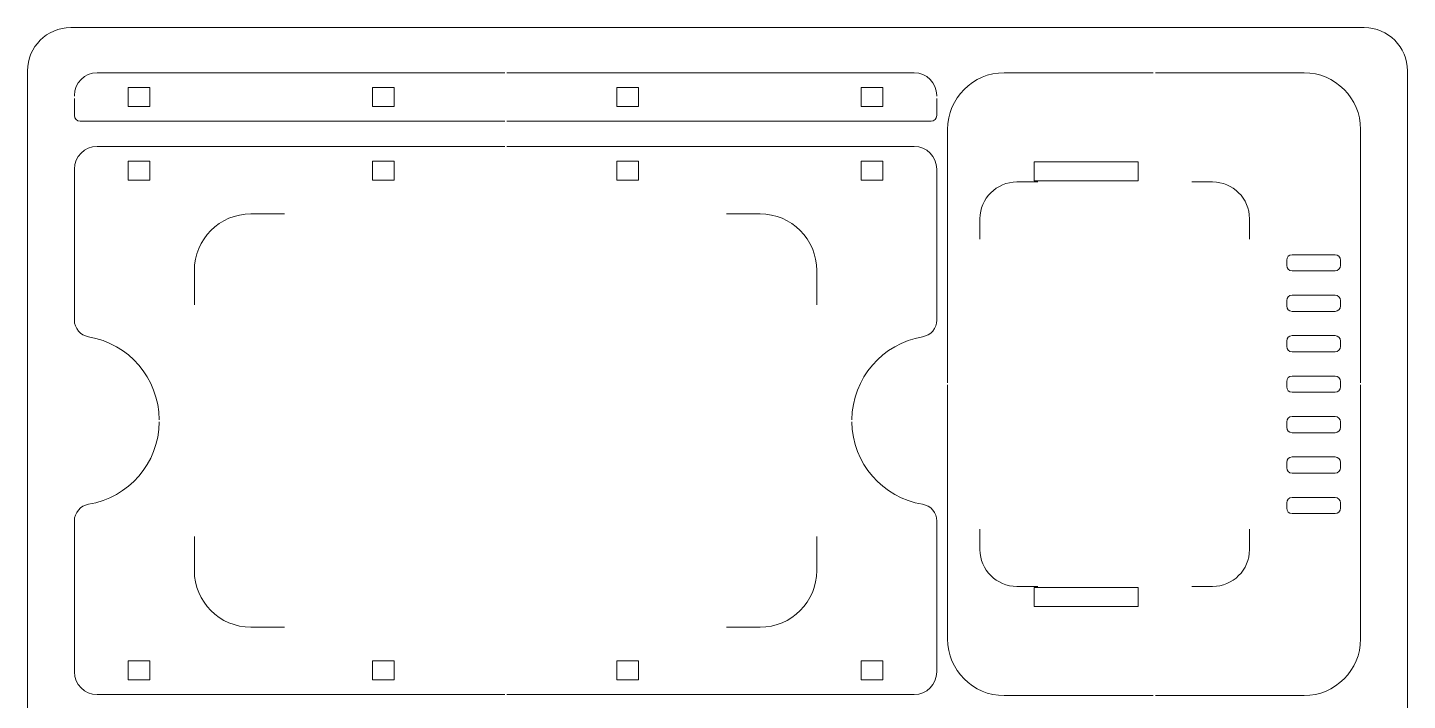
# Model space of a CAD drawing. Header units: millimetres. Extents: x -258 to 317, y -174 to 169.
# Drawn here: x 61.4 to 317.4, y 43.8 to 168.5 of the extents above; entities that cross this region are included whole.
import ezdxf

# ---------------------------------------------------------------- set-up
doc = ezdxf.new("R2010")
doc.units = ezdxf.units.MM
doc.header["$MEASUREMENT"] = 0
doc.layers.add('Layer 1', color=7, linetype='Continuous')

msp = doc.modelspace()

# ---------------------------------------------------------------- linework, layer by layer
at = {"layer": 'Layer 1', "color": 240, "lineweight": 9}
msp.add_open_spline([(69.4089, 168.5291), (69.4089, 168.5291), (309.409, 168.5291), (309.409, 168.5291), (309.409, 168.5291), (313.8151, 168.5291), (317.4089, 164.9319), (317.4089, 160.5291), (317.4089, 160.5291), (317.4089, 160.5291), (317.4089, -117.4709), (317.4089, -117.4709), (317.4089, -117.4709), (317.4089, -121.8737), (313.8117, -125.4709), (309.409, -125.4709), (309.409, -125.4709), (309.409, -125.4709), (69.4089, -125.4709), (69.4089, -125.4709), (69.4089, -125.4709), (65.0062, -125.4709), (61.409, -121.8771), (61.409, -117.4709), (61.409, -117.4709), (61.409, -117.4709), (61.409, 160.5291), (61.409, 160.5291), (61.409, 160.5291), (61.409, 164.9353), (65.0027, 168.5291), (69.4089, 168.5291)], degree=3, knots=[0, 0, 0, 0, 0.11111111, 0.11111111, 0.11111111, 0.11111111, 0.22222222, 0.22222222, 0.22222222, 0.22222222, 0.33333333, 0.33333333, 0.33333333, 0.33333333, 0.44444444, 0.44444444, 0.44444444, 0.44444444, 0.55555556, 0.55555556, 0.55555556, 0.55555556, 0.66666667, 0.66666667, 0.66666667, 0.66666667, 0.77777778, 0.77777778, 0.77777778, 0.77777778, 1, 1, 1, 1], dxfattribs=at)
at = {"layer": 'Layer 1', "color": 250, "lineweight": 9}
for points, knots in [([(70.0886, 155.8101), (70.0886, 155.8101), (70.0886, 155.9608), (70.0886, 155.9608), (70.0886, 155.9608), (70.0886, 158.2737), (71.9751, 160.1602), (74.288, 160.1602), (74.288, 160.1602), (74.288, 160.1602), (149.9385, 160.1602), (149.9385, 160.1602)], [0, 0, 0, 0, 0.25, 0.25, 0.25, 0.25, 0.5, 0.5, 0.5, 0.5, 1, 1, 1, 1]), ([(150.3385, 160.1602), (150.3385, 160.1602), (225.8891, 160.1602), (225.8891, 160.1602), (225.8891, 160.1602), (228.202, 160.1602), (230.0885, 158.2733), (230.0885, 155.9608), (230.0885, 155.9608), (230.0885, 155.9608), (230.0885, 155.8101), (230.0885, 155.8101)], [0, 0, 0, 0, 0.25, 0.25, 0.25, 0.25, 0.5, 0.5, 0.5, 0.5, 1, 1, 1, 1]), ([(232.0885, 102.6672), (232.0885, 102.6672), (232.0885, 149.6615), (232.0885, 149.6615), (232.0885, 149.6615), (232.0885, 155.4434), (236.8047, 160.1602), (242.5872, 160.1602), (242.5872, 160.1602), (242.5872, 160.1602), (270.2588, 160.1602), (270.2588, 160.1602)], [0, 0, 0, 0, 0.25, 0.25, 0.25, 0.25, 0.5, 0.5, 0.5, 0.5, 1, 1, 1, 1]), ([(270.6588, 160.1602), (270.6588, 160.1602), (298.2305, 160.1602), (298.2305, 160.1602), (298.2305, 160.1602), (304.013, 160.1602), (308.7292, 155.4437), (308.7292, 149.6615), (308.7292, 149.6615), (308.7292, 149.6615), (308.7292, 102.6672), (308.7292, 102.6672)], [0, 0, 0, 0, 0.25, 0.25, 0.25, 0.25, 0.5, 0.5, 0.5, 0.5, 1, 1, 1, 1]), ([(80.0885, 157.4101), (80.0885, 157.4101), (84.0885, 157.4101), (84.0885, 157.4101), (84.0885, 157.4101), (84.0885, 157.4101), (84.0885, 153.9101), (84.0885, 153.9101), (84.0885, 153.9101), (84.0885, 153.9101), (80.0885, 153.9101), (80.0885, 153.9101), (80.0885, 153.9101), (80.0885, 153.9101), (80.0885, 157.4101), (80.0885, 157.4101)], [0, 0, 0, 0, 0.2, 0.2, 0.2, 0.2, 0.4, 0.4, 0.4, 0.4, 0.6, 0.6, 0.6, 0.6, 1, 1, 1, 1]), ([(125.4218, 157.4101), (125.4218, 157.4101), (129.4218, 157.4101), (129.4218, 157.4101), (129.4218, 157.4101), (129.4218, 157.4101), (129.4218, 153.9101), (129.4218, 153.9101), (129.4218, 153.9101), (129.4218, 153.9101), (125.4218, 153.9101), (125.4218, 153.9101), (125.4218, 153.9101), (125.4218, 153.9101), (125.4218, 157.4101), (125.4218, 157.4101)], [0, 0, 0, 0, 0.2, 0.2, 0.2, 0.2, 0.4, 0.4, 0.4, 0.4, 0.6, 0.6, 0.6, 0.6, 1, 1, 1, 1]), ([(170.7551, 157.4101), (170.7551, 157.4101), (174.7551, 157.4101), (174.7551, 157.4101), (174.7551, 157.4101), (174.7551, 157.4101), (174.7551, 153.9101), (174.7551, 153.9101), (174.7551, 153.9101), (174.7551, 153.9101), (170.7551, 153.9101), (170.7551, 153.9101), (170.7551, 153.9101), (170.7551, 153.9101), (170.7551, 157.4101), (170.7551, 157.4101)], [0, 0, 0, 0, 0.2, 0.2, 0.2, 0.2, 0.4, 0.4, 0.4, 0.4, 0.6, 0.6, 0.6, 0.6, 1, 1, 1, 1]), ([(216.0886, 157.4101), (216.0886, 157.4101), (220.0886, 157.4101), (220.0886, 157.4101), (220.0886, 157.4101), (220.0886, 157.4101), (220.0886, 153.9101), (220.0886, 153.9101), (220.0886, 153.9101), (220.0886, 153.9101), (216.0886, 153.9101), (216.0886, 153.9101), (216.0886, 153.9101), (216.0886, 153.9101), (216.0886, 157.4101), (216.0886, 157.4101)], [0, 0, 0, 0, 0.2, 0.2, 0.2, 0.2, 0.4, 0.4, 0.4, 0.4, 0.6, 0.6, 0.6, 0.6, 1, 1, 1, 1]), ([(149.9385, 151.1599), (149.9385, 151.1599), (71.1384, 151.1599), (71.1384, 151.1599), (71.1384, 151.1599), (70.5606, 151.1599), (70.0886, 151.6315), (70.0886, 152.2097), (70.0886, 152.2097), (70.0886, 152.2097), (70.0886, 155.4101), (70.0886, 155.4101)], [0, 0, 0, 0, 0.25, 0.25, 0.25, 0.25, 0.5, 0.5, 0.5, 0.5, 1, 1, 1, 1]), ([(230.0885, 155.4101), (230.0885, 155.4101), (230.0885, 152.2097), (230.0885, 152.2097), (230.0885, 152.2097), (230.0885, 151.6319), (229.6166, 151.1599), (229.0387, 151.1599), (229.0387, 151.1599), (229.0387, 151.1599), (150.3385, 151.1599), (150.3385, 151.1599)], [0, 0, 0, 0, 0.25, 0.25, 0.25, 0.25, 0.5, 0.5, 0.5, 0.5, 1, 1, 1, 1]), ([(85.8349, 95.8272), (85.7626, 103.5619), (80.115, 109.9643), (72.7165, 111.207), (72.7165, 111.207), (71.1871, 111.4638), (70.0886, 112.7619), (70.0886, 114.3128), (70.0886, 114.3128), (70.0886, 114.3128), (70.0886, 142.2967), (70.0886, 142.2967), (70.0886, 142.2967), (70.0886, 144.6096), (71.9751, 146.4962), (74.288, 146.4962), (74.288, 146.4962), (74.288, 146.4962), (149.9385, 146.4962), (149.9385, 146.4962)], [0, 0, 0, 0, 0.16666667, 0.16666667, 0.16666667, 0.16666667, 0.33333333, 0.33333333, 0.33333333, 0.33333333, 0.5, 0.5, 0.5, 0.5, 0.66666667, 0.66666667, 0.66666667, 0.66666667, 1, 1, 1, 1]), ([(150.3385, 146.4962), (150.3385, 146.4962), (225.8891, 146.4962), (225.8891, 146.4962), (225.8891, 146.4962), (228.202, 146.4962), (230.0885, 144.6093), (230.0885, 142.2967), (230.0885, 142.2967), (230.0885, 142.2967), (230.0885, 114.3128), (230.0885, 114.3128), (230.0885, 114.3128), (230.0885, 112.762), (228.9901, 111.4638), (227.4606, 111.207), (227.4606, 111.207), (220.0621, 109.9643), (214.4145, 103.5619), (214.3422, 95.8272)], [0, 0, 0, 0, 0.16666667, 0.16666667, 0.16666667, 0.16666667, 0.33333333, 0.33333333, 0.33333333, 0.33333333, 0.5, 0.5, 0.5, 0.5, 0.66666667, 0.66666667, 0.66666667, 0.66666667, 1, 1, 1, 1]), ([(80.0885, 143.7461), (80.0885, 143.7461), (84.0885, 143.7461), (84.0885, 143.7461), (84.0885, 143.7461), (84.0885, 143.7461), (84.0885, 140.2461), (84.0885, 140.2461), (84.0885, 140.2461), (84.0885, 140.2461), (80.0885, 140.2461), (80.0885, 140.2461), (80.0885, 140.2461), (80.0885, 140.2461), (80.0885, 143.7461), (80.0885, 143.7461)], [0, 0, 0, 0, 0.2, 0.2, 0.2, 0.2, 0.4, 0.4, 0.4, 0.4, 0.6, 0.6, 0.6, 0.6, 1, 1, 1, 1]), ([(125.4218, 143.7461), (125.4218, 143.7461), (129.4218, 143.7461), (129.4218, 143.7461), (129.4218, 143.7461), (129.4218, 143.7461), (129.4218, 140.2461), (129.4218, 140.2461), (129.4218, 140.2461), (129.4218, 140.2461), (125.4218, 140.2461), (125.4218, 140.2461), (125.4218, 140.2461), (125.4218, 140.2461), (125.4218, 143.7461), (125.4218, 143.7461)], [0, 0, 0, 0, 0.2, 0.2, 0.2, 0.2, 0.4, 0.4, 0.4, 0.4, 0.6, 0.6, 0.6, 0.6, 1, 1, 1, 1]), ([(170.7551, 143.7461), (170.7551, 143.7461), (174.7551, 143.7461), (174.7551, 143.7461), (174.7551, 143.7461), (174.7551, 143.7461), (174.7551, 140.2461), (174.7551, 140.2461), (174.7551, 140.2461), (174.7551, 140.2461), (170.7551, 140.2461), (170.7551, 140.2461), (170.7551, 140.2461), (170.7551, 140.2461), (170.7551, 143.7461), (170.7551, 143.7461)], [0, 0, 0, 0, 0.2, 0.2, 0.2, 0.2, 0.4, 0.4, 0.4, 0.4, 0.6, 0.6, 0.6, 0.6, 1, 1, 1, 1]), ([(216.0886, 143.7461), (216.0886, 143.7461), (220.0886, 143.7461), (220.0886, 143.7461), (220.0886, 143.7461), (220.0886, 143.7461), (220.0886, 140.2461), (220.0886, 140.2461), (220.0886, 140.2461), (220.0886, 140.2461), (216.0886, 140.2461), (216.0886, 140.2461), (216.0886, 140.2461), (216.0886, 140.2461), (216.0886, 143.7461), (216.0886, 143.7461)], [0, 0, 0, 0, 0.2, 0.2, 0.2, 0.2, 0.4, 0.4, 0.4, 0.4, 0.6, 0.6, 0.6, 0.6, 1, 1, 1, 1]), ([(267.4802, 140.1172), (267.4802, 140.1172), (267.4802, 143.6172), (267.4802, 143.6172), (267.4802, 143.6172), (267.4802, 143.6172), (248.1617, 143.6172), (248.1617, 143.6172), (248.1617, 143.6172), (248.1617, 143.6172), (248.1617, 140.1172), (248.1617, 140.1172), (248.1617, 140.1172), (248.1617, 140.1172), (267.4802, 140.1172), (267.4802, 140.1172)], [0, 0, 0, 0, 0.2, 0.2, 0.2, 0.2, 0.4, 0.4, 0.4, 0.4, 0.6, 0.6, 0.6, 0.6, 1, 1, 1, 1]), ([(305.0096, 125.4172), (305.0096, 125.4172), (305.0096, 124.4172), (305.0096, 124.4172), (305.0096, 124.4172), (305.0096, 123.8664), (304.5604, 123.4172), (304.0096, 123.4172), (304.0096, 123.4172), (304.0096, 123.4172), (296.0096, 123.4172), (296.0096, 123.4172), (296.0096, 123.4172), (295.4588, 123.4172), (295.0096, 123.8664), (295.0096, 124.4172), (295.0096, 124.4172), (295.0096, 124.4172), (295.0096, 125.4172), (295.0096, 125.4172), (295.0096, 125.4172), (295.0096, 125.968), (295.4588, 126.4172), (296.0096, 126.4172), (296.0096, 126.4172), (296.0096, 126.4172), (304.0096, 126.4172), (304.0096, 126.4172), (304.0096, 126.4172), (304.5604, 126.4172), (305.0096, 125.968), (305.0096, 125.4172)], [0, 0, 0, 0, 0.11111111, 0.11111111, 0.11111111, 0.11111111, 0.22222222, 0.22222222, 0.22222222, 0.22222222, 0.33333333, 0.33333333, 0.33333333, 0.33333333, 0.44444444, 0.44444444, 0.44444444, 0.44444444, 0.55555556, 0.55555556, 0.55555556, 0.55555556, 0.66666667, 0.66666667, 0.66666667, 0.66666667, 0.77777778, 0.77777778, 0.77777778, 0.77777778, 1, 1, 1, 1]), ([(305.0096, 117.9172), (305.0096, 117.9172), (305.0096, 116.9172), (305.0096, 116.9172), (305.0096, 116.9172), (305.0096, 116.3664), (304.5604, 115.9172), (304.0096, 115.9172), (304.0096, 115.9172), (304.0096, 115.9172), (296.0096, 115.9172), (296.0096, 115.9172), (296.0096, 115.9172), (295.4588, 115.9172), (295.0096, 116.3664), (295.0096, 116.9172), (295.0096, 116.9172), (295.0096, 116.9172), (295.0096, 117.9172), (295.0096, 117.9172), (295.0096, 117.9172), (295.0096, 118.468), (295.4588, 118.9172), (296.0096, 118.9172), (296.0096, 118.9172), (296.0096, 118.9172), (304.0096, 118.9172), (304.0096, 118.9172), (304.0096, 118.9172), (304.5604, 118.9172), (305.0096, 118.468), (305.0096, 117.9172)], [0, 0, 0, 0, 0.11111111, 0.11111111, 0.11111111, 0.11111111, 0.22222222, 0.22222222, 0.22222222, 0.22222222, 0.33333333, 0.33333333, 0.33333333, 0.33333333, 0.44444444, 0.44444444, 0.44444444, 0.44444444, 0.55555556, 0.55555556, 0.55555556, 0.55555556, 0.66666667, 0.66666667, 0.66666667, 0.66666667, 0.77777778, 0.77777778, 0.77777778, 0.77777778, 1, 1, 1, 1]), ([(305.0096, 110.4172), (305.0096, 110.4172), (305.0096, 109.4172), (305.0096, 109.4172), (305.0096, 109.4172), (305.0096, 108.8664), (304.5604, 108.4172), (304.0096, 108.4172), (304.0096, 108.4172), (304.0096, 108.4172), (296.0096, 108.4172), (296.0096, 108.4172), (296.0096, 108.4172), (295.4588, 108.4172), (295.0096, 108.8664), (295.0096, 109.4172), (295.0096, 109.4172), (295.0096, 109.4172), (295.0096, 110.4172), (295.0096, 110.4172), (295.0096, 110.4172), (295.0096, 110.968), (295.4588, 111.4172), (296.0096, 111.4172), (296.0096, 111.4172), (296.0096, 111.4172), (304.0096, 111.4172), (304.0096, 111.4172), (304.0096, 111.4172), (304.5604, 111.4172), (305.0096, 110.968), (305.0096, 110.4172)], [0, 0, 0, 0, 0.11111111, 0.11111111, 0.11111111, 0.11111111, 0.22222222, 0.22222222, 0.22222222, 0.22222222, 0.33333333, 0.33333333, 0.33333333, 0.33333333, 0.44444444, 0.44444444, 0.44444444, 0.44444444, 0.55555556, 0.55555556, 0.55555556, 0.55555556, 0.66666667, 0.66666667, 0.66666667, 0.66666667, 0.77777778, 0.77777778, 0.77777778, 0.77777778, 1, 1, 1, 1]), ([(305.0096, 102.9172), (305.0096, 102.9172), (305.0096, 101.9172), (305.0096, 101.9172), (305.0096, 101.9172), (305.0096, 101.3664), (304.5604, 100.9172), (304.0096, 100.9172), (304.0096, 100.9172), (304.0096, 100.9172), (296.0096, 100.9172), (296.0096, 100.9172), (296.0096, 100.9172), (295.4588, 100.9172), (295.0096, 101.3664), (295.0096, 101.9172), (295.0096, 101.9172), (295.0096, 101.9172), (295.0096, 102.9172), (295.0096, 102.9172), (295.0096, 102.9172), (295.0096, 103.468), (295.4588, 103.9172), (296.0096, 103.9172), (296.0096, 103.9172), (296.0096, 103.9172), (304.0096, 103.9172), (304.0096, 103.9172), (304.0096, 103.9172), (304.5604, 103.9172), (305.0096, 103.468), (305.0096, 102.9172)], [0, 0, 0, 0, 0.11111111, 0.11111111, 0.11111111, 0.11111111, 0.22222222, 0.22222222, 0.22222222, 0.22222222, 0.33333333, 0.33333333, 0.33333333, 0.33333333, 0.44444444, 0.44444444, 0.44444444, 0.44444444, 0.55555556, 0.55555556, 0.55555556, 0.55555556, 0.66666667, 0.66666667, 0.66666667, 0.66666667, 0.77777778, 0.77777778, 0.77777778, 0.77777778, 1, 1, 1, 1]), ([(270.2588, 44.6743), (270.2588, 44.6743), (242.5872, 44.6743), (242.5872, 44.6743), (242.5872, 44.6743), (236.8054, 44.6743), (232.0885, 49.3912), (232.0885, 55.1731), (232.0885, 55.1731), (232.0885, 55.1731), (232.0885, 102.2672), (232.0885, 102.2672)], [0, 0, 0, 0, 0.25, 0.25, 0.25, 0.25, 0.5, 0.5, 0.5, 0.5, 1, 1, 1, 1]), ([(308.7292, 102.2672), (308.7292, 102.2672), (308.7292, 55.1731), (308.7292, 55.1731), (308.7292, 55.1731), (308.7292, 49.3909), (304.012, 44.6743), (298.2305, 44.6743), (298.2305, 44.6743), (298.2305, 44.6743), (270.6588, 44.6743), (270.6588, 44.6743)], [0, 0, 0, 0, 0.25, 0.25, 0.25, 0.25, 0.5, 0.5, 0.5, 0.5, 1, 1, 1, 1]), ([(149.9385, 44.8583), (149.9385, 44.8583), (74.288, 44.8583), (74.288, 44.8583), (74.288, 44.8583), (71.9753, 44.8583), (70.0886, 46.7449), (70.0886, 49.0578), (70.0886, 49.0578), (70.0886, 49.0578), (70.0886, 77.0416), (70.0886, 77.0416), (70.0886, 77.0416), (70.0886, 78.5926), (71.1871, 79.8906), (72.7165, 80.1474), (72.7165, 80.1474), (80.115, 81.39), (85.7626, 87.6925), (85.8349, 95.4272)], [0, 0, 0, 0, 0.16666667, 0.16666667, 0.16666667, 0.16666667, 0.33333333, 0.33333333, 0.33333333, 0.33333333, 0.5, 0.5, 0.5, 0.5, 0.66666667, 0.66666667, 0.66666667, 0.66666667, 1, 1, 1, 1]), ([(214.3422, 95.4272), (214.4145, 87.6925), (220.0621, 81.39), (227.4606, 80.1474), (227.4606, 80.1474), (228.9899, 79.8906), (230.0885, 78.5922), (230.0885, 77.0416), (230.0885, 77.0416), (230.0885, 77.0416), (230.0885, 49.0578), (230.0885, 49.0578), (230.0885, 49.0578), (230.0885, 46.7452), (228.2017, 44.8583), (225.8891, 44.8583), (225.8891, 44.8583), (225.8891, 44.8583), (150.3385, 44.8583), (150.3385, 44.8583)], [0, 0, 0, 0, 0.16666667, 0.16666667, 0.16666667, 0.16666667, 0.33333333, 0.33333333, 0.33333333, 0.33333333, 0.5, 0.5, 0.5, 0.5, 0.66666667, 0.66666667, 0.66666667, 0.66666667, 1, 1, 1, 1]), ([(305.0096, 95.4172), (305.0096, 95.4172), (305.0096, 94.4172), (305.0096, 94.4172), (305.0096, 94.4172), (305.0096, 93.8664), (304.5604, 93.4172), (304.0096, 93.4172), (304.0096, 93.4172), (304.0096, 93.4172), (296.0096, 93.4172), (296.0096, 93.4172), (296.0096, 93.4172), (295.4588, 93.4172), (295.0096, 93.8664), (295.0096, 94.4172), (295.0096, 94.4172), (295.0096, 94.4172), (295.0096, 95.4172), (295.0096, 95.4172), (295.0096, 95.4172), (295.0096, 95.968), (295.4588, 96.4172), (296.0096, 96.4172), (296.0096, 96.4172), (296.0096, 96.4172), (304.0096, 96.4172), (304.0096, 96.4172), (304.0096, 96.4172), (304.5604, 96.4172), (305.0096, 95.968), (305.0096, 95.4172)], [0, 0, 0, 0, 0.11111111, 0.11111111, 0.11111111, 0.11111111, 0.22222222, 0.22222222, 0.22222222, 0.22222222, 0.33333333, 0.33333333, 0.33333333, 0.33333333, 0.44444444, 0.44444444, 0.44444444, 0.44444444, 0.55555556, 0.55555556, 0.55555556, 0.55555556, 0.66666667, 0.66666667, 0.66666667, 0.66666667, 0.77777778, 0.77777778, 0.77777778, 0.77777778, 1, 1, 1, 1]), ([(305.0096, 87.9172), (305.0096, 87.9172), (305.0096, 86.9172), (305.0096, 86.9172), (305.0096, 86.9172), (305.0096, 86.3664), (304.5604, 85.9172), (304.0096, 85.9172), (304.0096, 85.9172), (304.0096, 85.9172), (296.0096, 85.9172), (296.0096, 85.9172), (296.0096, 85.9172), (295.4588, 85.9172), (295.0096, 86.3664), (295.0096, 86.9172), (295.0096, 86.9172), (295.0096, 86.9172), (295.0096, 87.9172), (295.0096, 87.9172), (295.0096, 87.9172), (295.0096, 88.468), (295.4588, 88.9172), (296.0096, 88.9172), (296.0096, 88.9172), (296.0096, 88.9172), (304.0096, 88.9172), (304.0096, 88.9172), (304.0096, 88.9172), (304.5604, 88.9172), (305.0096, 88.468), (305.0096, 87.9172)], [0, 0, 0, 0, 0.11111111, 0.11111111, 0.11111111, 0.11111111, 0.22222222, 0.22222222, 0.22222222, 0.22222222, 0.33333333, 0.33333333, 0.33333333, 0.33333333, 0.44444444, 0.44444444, 0.44444444, 0.44444444, 0.55555556, 0.55555556, 0.55555556, 0.55555556, 0.66666667, 0.66666667, 0.66666667, 0.66666667, 0.77777778, 0.77777778, 0.77777778, 0.77777778, 1, 1, 1, 1]), ([(305.0096, 80.4172), (305.0096, 80.4172), (305.0096, 79.4172), (305.0096, 79.4172), (305.0096, 79.4172), (305.0096, 78.8664), (304.5604, 78.4172), (304.0096, 78.4172), (304.0096, 78.4172), (304.0096, 78.4172), (296.0096, 78.4172), (296.0096, 78.4172), (296.0096, 78.4172), (295.4588, 78.4172), (295.0096, 78.8664), (295.0096, 79.4172), (295.0096, 79.4172), (295.0096, 79.4172), (295.0096, 80.4172), (295.0096, 80.4172), (295.0096, 80.4172), (295.0096, 80.968), (295.4588, 81.4172), (296.0096, 81.4172), (296.0096, 81.4172), (296.0096, 81.4172), (304.0096, 81.4172), (304.0096, 81.4172), (304.0096, 81.4172), (304.5604, 81.4172), (305.0096, 80.968), (305.0096, 80.4172)], [0, 0, 0, 0, 0.11111111, 0.11111111, 0.11111111, 0.11111111, 0.22222222, 0.22222222, 0.22222222, 0.22222222, 0.33333333, 0.33333333, 0.33333333, 0.33333333, 0.44444444, 0.44444444, 0.44444444, 0.44444444, 0.55555556, 0.55555556, 0.55555556, 0.55555556, 0.66666667, 0.66666667, 0.66666667, 0.66666667, 0.77777778, 0.77777778, 0.77777778, 0.77777778, 1, 1, 1, 1]), ([(267.4802, 61.2173), (267.4802, 61.2173), (267.4802, 64.7172), (267.4802, 64.7172), (267.4802, 64.7172), (267.4802, 64.7172), (248.1617, 64.7172), (248.1617, 64.7172), (248.1617, 64.7172), (248.1617, 64.7172), (248.1617, 61.2173), (248.1617, 61.2173), (248.1617, 61.2173), (248.1617, 61.2173), (267.4802, 61.2173), (267.4802, 61.2173)], [0, 0, 0, 0, 0.2, 0.2, 0.2, 0.2, 0.4, 0.4, 0.4, 0.4, 0.6, 0.6, 0.6, 0.6, 1, 1, 1, 1]), ([(80.0885, 51.1085), (80.0885, 51.1085), (84.0885, 51.1085), (84.0885, 51.1085), (84.0885, 51.1085), (84.0885, 51.1085), (84.0885, 47.6085), (84.0885, 47.6085), (84.0885, 47.6085), (84.0885, 47.6085), (80.0885, 47.6085), (80.0885, 47.6085), (80.0885, 47.6085), (80.0885, 47.6085), (80.0885, 51.1085), (80.0885, 51.1085)], [0, 0, 0, 0, 0.2, 0.2, 0.2, 0.2, 0.4, 0.4, 0.4, 0.4, 0.6, 0.6, 0.6, 0.6, 1, 1, 1, 1]), ([(125.4218, 51.1085), (125.4218, 51.1085), (129.4218, 51.1085), (129.4218, 51.1085), (129.4218, 51.1085), (129.4218, 51.1085), (129.4218, 47.6085), (129.4218, 47.6085), (129.4218, 47.6085), (129.4218, 47.6085), (125.4218, 47.6085), (125.4218, 47.6085), (125.4218, 47.6085), (125.4218, 47.6085), (125.4218, 51.1085), (125.4218, 51.1085)], [0, 0, 0, 0, 0.2, 0.2, 0.2, 0.2, 0.4, 0.4, 0.4, 0.4, 0.6, 0.6, 0.6, 0.6, 1, 1, 1, 1]), ([(170.7551, 51.1085), (170.7551, 51.1085), (174.7551, 51.1085), (174.7551, 51.1085), (174.7551, 51.1085), (174.7551, 51.1085), (174.7551, 47.6085), (174.7551, 47.6085), (174.7551, 47.6085), (174.7551, 47.6085), (170.7551, 47.6085), (170.7551, 47.6085), (170.7551, 47.6085), (170.7551, 47.6085), (170.7551, 51.1085), (170.7551, 51.1085)], [0, 0, 0, 0, 0.2, 0.2, 0.2, 0.2, 0.4, 0.4, 0.4, 0.4, 0.6, 0.6, 0.6, 0.6, 1, 1, 1, 1]), ([(216.0886, 51.1085), (216.0886, 51.1085), (220.0886, 51.1085), (220.0886, 51.1085), (220.0886, 51.1085), (220.0886, 51.1085), (220.0886, 47.6085), (220.0886, 47.6085), (220.0886, 47.6085), (220.0886, 47.6085), (216.0886, 47.6085), (216.0886, 47.6085), (216.0886, 47.6085), (216.0886, 47.6085), (216.0886, 51.1085), (216.0886, 51.1085)], [0, 0, 0, 0, 0.2, 0.2, 0.2, 0.2, 0.4, 0.4, 0.4, 0.4, 0.6, 0.6, 0.6, 0.6, 1, 1, 1, 1])]:
    msp.add_open_spline(points, degree=3, knots=knots, dxfattribs=at)
at = {"layer": 'Layer 1', "color": 114, "lineweight": 9}
for points in [[(238.1106, 129.2824), (238.1106, 129.2824), (238.1106, 133.099), (238.1106, 133.099), (238.1106, 133.099), (238.1106, 136.854), (241.1874, 139.9172), (244.9598, 139.9172), (244.9598, 139.9172), (244.9598, 139.9172), (248.823, 139.9172), (248.823, 139.9172)], [(277.398, 139.9172), (277.398, 139.9172), (281.2612, 139.9172), (281.2612, 139.9172), (281.2612, 139.9172), (285.0337, 139.9172), (288.1105, 136.8544), (288.1105, 133.099), (288.1105, 133.099), (288.1105, 133.099), (288.1105, 129.2824), (288.1105, 129.2824)], [(92.3458, 117.1587), (92.3458, 117.1587), (92.3458, 123.4988), (92.3458, 123.4988), (92.3458, 123.4988), (92.3458, 129.2813), (97.062, 133.9975), (102.8445, 133.9975), (102.8445, 133.9975), (102.8445, 133.9975), (109.1027, 133.9975), (109.1027, 133.9975)], [(191.0742, 133.9975), (191.0742, 133.9975), (197.3326, 133.9975), (197.3326, 133.9975), (197.3326, 133.9975), (203.1151, 133.9975), (207.8313, 129.2806), (207.8313, 123.4988), (207.8313, 123.4988), (207.8313, 123.4988), (207.8313, 117.1587), (207.8313, 117.1587)], [(248.823, 64.9172), (248.823, 64.9172), (244.9598, 64.9172), (244.9598, 64.9172), (244.9598, 64.9172), (241.1879, 64.9172), (238.1106, 67.9805), (238.1106, 71.7354), (238.1106, 71.7354), (238.1106, 71.7354), (238.1106, 75.552), (238.1106, 75.552)], [(288.1105, 75.552), (288.1105, 75.552), (288.1105, 71.7354), (288.1105, 71.7354), (288.1105, 71.7354), (288.1105, 67.9801), (285.0332, 64.9172), (281.2612, 64.9172), (281.2612, 64.9172), (281.2612, 64.9172), (277.398, 64.9172), (277.398, 64.9172)], [(109.1027, 57.357), (109.1027, 57.357), (102.8445, 57.357), (102.8445, 57.357), (102.8445, 57.357), (97.0626, 57.357), (92.3458, 62.0732), (92.3458, 67.8557), (92.3458, 67.8557), (92.3458, 67.8557), (92.3458, 74.1958), (92.3458, 74.1958)], [(207.8313, 74.1958), (207.8313, 74.1958), (207.8313, 67.8557), (207.8313, 67.8557), (207.8313, 67.8557), (207.8313, 62.0739), (203.1144, 57.357), (197.3326, 57.357), (197.3326, 57.357), (197.3326, 57.357), (191.0742, 57.357), (191.0742, 57.357)]]:
    msp.add_open_spline(points, degree=3, knots=[0, 0, 0, 0, 0.25, 0.25, 0.25, 0.25, 0.5, 0.5, 0.5, 0.5, 1, 1, 1, 1], dxfattribs=at)

doc.saveas('drawing.dxf')
